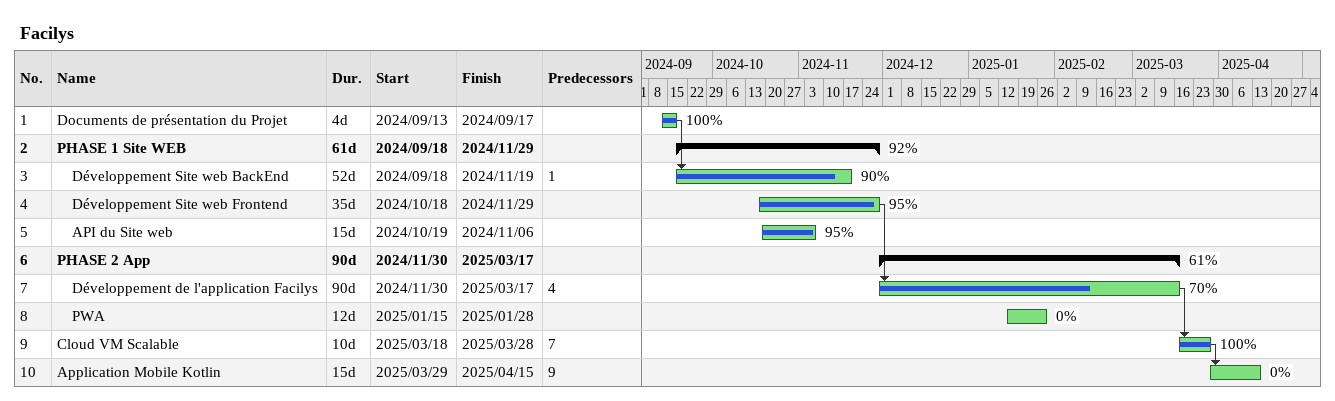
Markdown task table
Facilys

| ID | Level | Task | Duration | Start | Finish | Predecessors | % complete |
|---|---|---|---|---|---|---|---|
| 1 | 1 | Documents de présentation du Projet | 4d | 2024-09-13 | 2024-09-17 |  | 100 |
| 2 | 1 | **PHASE 1 Site WEB** | 61d | 2024-09-18 | 2024-11-29 |  | 92 |
| 3 | 2 | Développement Site web BackEnd | 52d | 2024-09-18 | 2024-11-19 | 1 | 90 |
| 4 | 2 | Développement Site web Frontend | 35d | 2024-10-18 | 2024-11-29 |  | 95 |
| 5 | 2 | API du Site web | 15d | 2024-10-19 | 2024-11-06 |  | 95 |
| 6 | 1 | **PHASE 2 App** | 90d | 2024-11-30 | 2025-03-17 |  | 61 |
| 7 | 2 | Développement de l'application Facilys | 90d | 2024-11-30 | 2025-03-17 | 4 | 70 |
| 8 | 2 | PWA | 12d | 2025-01-15 | 2025-01-28 |  | 0 |
| 9 | 1 | Cloud VM Scalable | 10d | 2025-03-18 | 2025-03-28 | 7 | 100 |
| 10 | 1 | Application Mobile Kotlin | 15d | 2025-03-29 | 2025-04-15 | 9 | 0 |
